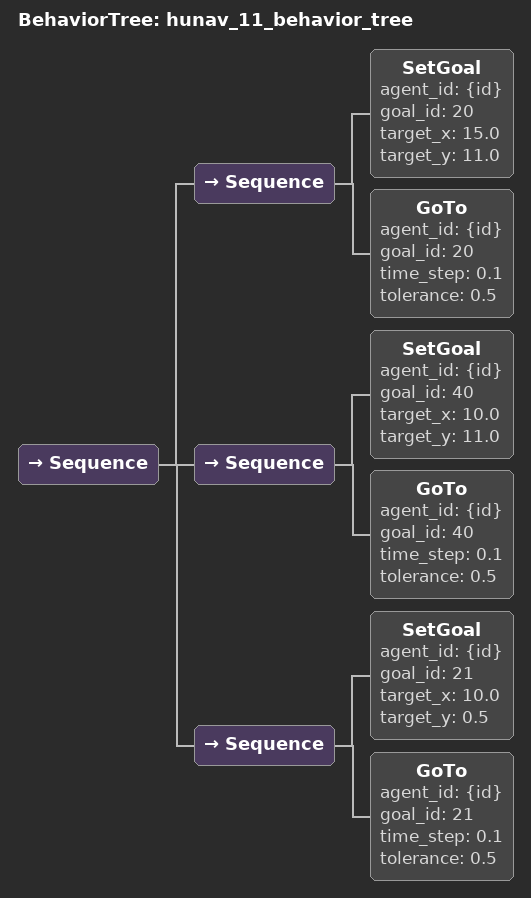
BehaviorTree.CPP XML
<?xml version='1.0' encoding='UTF-8'?>
<root main_tree_to_execute="hunav_11_behavior_tree" BTCPP_format="4">
    <include ros_pkg="arena_simulation_setup" path="configs/hunav/behavior_trees/BTRegularNav.xml" />
    <BehaviorTree ID="hunav_11_behavior_tree">
        <Sequence>
            <Sequence>
                <SetGoal agent_id="{id}" goal_id="20" target_x="15.0" target_y="11.0" />
                <GoTo agent_id="{id}" goal_id="20" time_step="0.1" tolerance="0.5" />
            </Sequence>
            <Sequence>
                <SetGoal agent_id="{id}" goal_id="40" target_x="10.0" target_y="11.0" />
                <GoTo agent_id="{id}" goal_id="40" time_step="0.1" tolerance="0.5" />
            </Sequence>
            <Sequence>
                <SetGoal agent_id="{id}" goal_id="21" target_x="10.0" target_y="0.5" />
                <GoTo agent_id="{id}" goal_id="21" time_step="0.1" tolerance="0.5" />
            </Sequence>
        </Sequence>
    </BehaviorTree>
</root>
